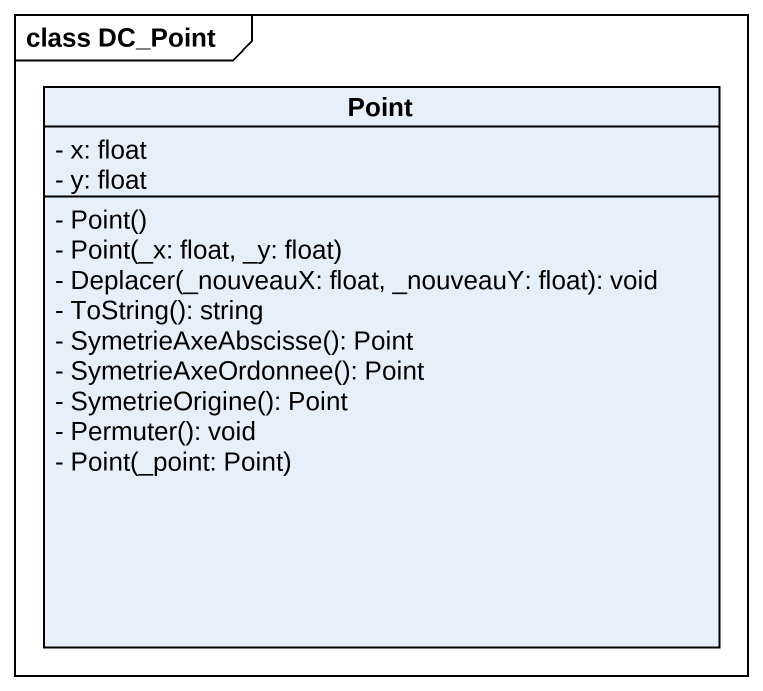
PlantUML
@startuml
mainframe class DC_Point
hide circle
hide empty members
skinparam classAttributeIconSize 0
class Point {
  - x: float
  - y: float
  - Point()
  - Point(_x: float, _y: float)
  - Deplacer(_nouveauX: float, _nouveauY: float): void
  - ToString(): string
  - SymetrieAxeAbscisse(): Point
  - SymetrieAxeOrdonnee(): Point
  - SymetrieOrigine(): Point
  - Permuter(): void
  - Point(_point: Point)
}
@enduml
